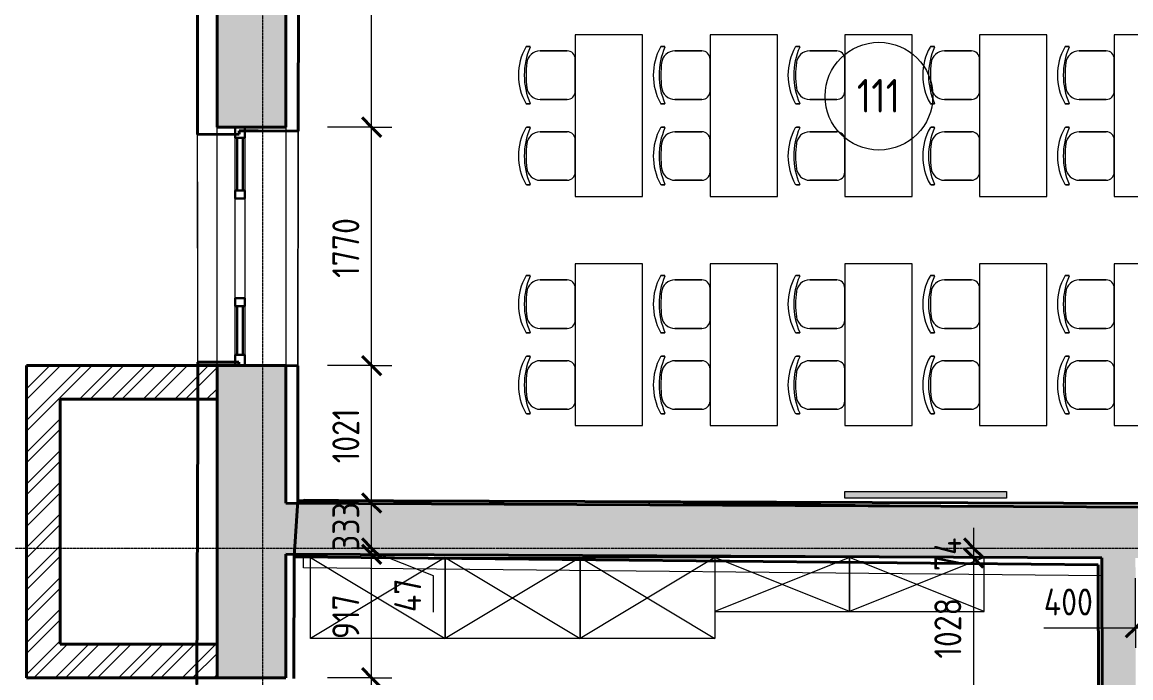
# Model space of a CAD drawing. Header units: millimetres. Extents: x -11886 to 68941, y -8130 to 45506.
# Drawn here: x -7725 to 502, y 35893 to 40761 of the extents above; entities that cross this region are included whole.
import ezdxf

# ---------------------------------------------------------------- set-up
doc = ezdxf.new("R2010")
doc.units = ezdxf.units.MM
doc.linetypes.add('ADSK_Линия сетки', pattern=[25, 20, -2.5, 0, -2.5])
for name, color, linetype, lineweight in [('Витраж', 7, 'Continuous', 18), ('Марки помещений', 7, 'Continuous', 20), ('Оси', 7, 'Continuous', 9), ('Панели витража', 7, 'Continuous', 18), ('Размеры', 7, 'Continuous', 9), ('Размеры-100', 7, 'Continuous', 9), ('Стены', 7, 'Continuous', 18), ('Стены внутренние', 7, 'Continuous', 18), ('Стены наружные', 7, 'Continuous', 18)]:
    doc.layers.add(name, color=color, linetype=linetype, lineweight=lineweight)
for name, color, linetype, lineweight, true_color in [('Линии', 7, 'Continuous', 9, 0x00a600), ('Стены разрез', 7, 'Continuous', 40, 0xbb5389), ('ТХ', 5, 'Continuous', 9, 0x0000ff), ('ТХ 1 этаж_dwg', 7, 'Continuous', 9, 0x767676)]:
    doc.layers.add(name, color=color, linetype=linetype, lineweight=lineweight, true_color=true_color)
doc.styles.add('GOST Common_1', font='GOST_Common.ttf', dxfattribs={"width": 0.9, "height": 200})
doc.styles.add('GOST Common_2', font='GOST_Common.ttf', dxfattribs={"width": 0.9, "height": 250})
doc.dimstyles.new('ADSK_Основной_2_мм_Округление_до_1_мм', dxfattribs={"dimscale": 304.8, "dimtxt": 201.142999, "dimasz": 0.463911, "dimexe": 0.492126, "dimexo": 0.492126, "dimgap": 0.098425, "dimtad": 1, "dimdec": 0, "dimdsep": 46, "dimtxsty": 'GOST Common_1', "dimblk1": 'OBLIQUE', "dimblk2": 'OBLIQUE', "dimsah": 1, "dimcen": 0.09, "dimdle": 0.492126, "dimazin": 2, "dimtfac": 1, "dimtdec": 4, "dimtix": 1, "dimtmove": 0, "dimatfit": 3, "dimfxl": 1, "dimtvp": 1, "dimtolj": 1, "dimtzin": 0, "dimlwd": 20, "dimlwe": 20, "dimarcsym": 2})
doc.dimstyles.new('ADSK_Основной_2_мм_Округление_до_1_мм_1', dxfattribs={"dimscale": 304.8, "dimtxt": 201.142999, "dimasz": 0.463911, "dimexe": 0.492126, "dimexo": 0.492126, "dimgap": 0.098425, "dimtad": 1, "dimdec": 0, "dimdsep": 46, "dimtxsty": 'GOST Common_1', "dimblk1": 'OBLIQUE', "dimblk2": 'OBLIQUE', "dimsah": 1, "dimcen": 0.09, "dimdle": 0.492126, "dimazin": 2, "dimtfac": 1, "dimtdec": 4, "dimtix": 1, "dimtmove": 1, "dimatfit": 3, "dimfxl": 1, "dimtvp": 1, "dimtolj": 1, "dimtzin": 0, "dimlwd": 20, "dimlwe": 20, "dimarcsym": 2})
pattern_1 = [(45, (0, 0), (-117.8655, 117.8655), []), (45, (78.58, 0), (-117.8655, 117.8655), [])]

# ---------------------------------------------------------------- blocks, each defined once
blk = doc.blocks.new('Существующие стены 1 эт - Существующие стены 1 эт-653793-01 План 1-го этажа кладочный')
at = {"layer": 'Стены', "color": 243, "true_color": 0xbb5389}
for p, q in [((-6422, 38211.2), (-6428.6, 43914.1)), ((-6143.8, 39928.2), (-6424, 39927.9)), ((-6422, 38237.4), (-6424, 39927.9)), ((-5974.2, 39952.9), (-6073.8, 39953.1)), ((-5676.7, 39952.5), (-5974.2, 39952.9)), ((-5768.8, 39952.6), (-5676.7, 39952.5)), ((-5676.7, 39952.5), (-5768.8, 39952.6)), ((-5676.7, 39952.5), (-5679.3, 38210.5)), ((-5679.3, 38210.5), (-5676.7, 39952.5)), ((-5676.7, 39952.5), (-5679.3, 38210.5)), ((-6422, 38237.4), (-6143.8, 38237.7)), ((-5679.3, 38210.5), (-5768.8, 38210.7)), ((-5768.8, 38210.7), (-5679.3, 38210.5)), ((-5768.8, 38210.7), (-5679.3, 38210.5)), ((-6421.5, 37806.5), (-6421.7, 37961.2)), ((-6427.8, 36143), (-6421.5, 37806.5)), ((-6438.5, 33281.5), (-6428.7, 35893))]:
    blk.add_line(p, q, dxfattribs=at)
at = {"layer": 'Стены разрез'}
for p, q in [((-6428.6, 43914.1), (-6424, 39927.9)), ((-5676.7, 39952.5), (-5672, 43188.9)), ((-6424, 39927.9), (-6114.2, 39928.2)), ((-5974.2, 39952.9), (-6114.2, 39953.1)), ((-6114.2, 39953.1), (-6114.2, 39928.2)), ((-5676.7, 39952.5), (-5974.2, 39952.9)), ((-6422, 38237.4), (-6116.7, 38237.7)), ((-6422, 38237.4), (-6421.5, 37806.5)), ((-6116.7, 38237.7), (-6116.7, 38211.2)), ((-6116.7, 38211.2), (-5976.7, 38211)), ((-5679.3, 38210.5), (-5976.7, 38211)), ((-5680.7, 37209.2), (-5679.3, 38210.5)), ((-6421.5, 37806.5), (-6428.9, 35843.5)), ((-5706.7, 36790.5), (-5680.7, 37209.2)), ((-5680.7, 37209.2), (-5706.7, 36790.5)), ((-5680.7, 37209.2), (1001.9, 37185.9)), ((-5710.1, 35888.5), (-5706.7, 36790.5)), ((-5706.7, 36790.5), (259.6, 36731)), ((259.6, 36731), (261.9, 35755.1))]:
    blk.add_line(p, q, dxfattribs=at)
blk = doc.blocks.new('Системная панель - _AR_Стекло_40мм_привязка по центру-V24-01 План 1-го этажа кладочный')
at = {"layer": 'Панели витража', "lineweight": 30}
for p, q in [((180, 20), (-180, 20)), ((-180, 20), (-180, -20)), ((180, -20), (180, 20)), ((-180, -20), (180, -20))]:
    blk.add_line(p, q, dxfattribs=at)
blk = doc.blocks.new('Прямоугольный импост - 70х20_60мм-V25-01 План 1-го этажа кладочный')
at = {"layer": 'Витраж', "lineweight": 30}
for p, q in [((-80, 35), (0, 35)), ((-80, -35), (-80, 35)), ((0, 35), (0, -35)), ((0, -35), (-80, -35))]:
    blk.add_line(p, q, dxfattribs=at)
blk = doc.blocks.new('Прямоугольный импост - 70х20_60мм-V26-01 План 1-го этажа кладочный')
at = {"layer": 'Витраж', "lineweight": 30}
for p, q in [((0, 35), (-80, 35)), ((-80, 35), (-80, -35)), ((0, -35), (0, 35)), ((-80, -35), (0, -35))]:
    blk.add_line(p, q, dxfattribs=at)
blk = doc.blocks.new('Системная панель - _AR_Стекло_40мм_привязка по центру-V27-01 План 1-го этажа кладочный')
at = {"layer": 'Панели витража', "lineweight": 30}
for p, q in [((195, 20), (-195, 20)), ((-195, 20), (-195, -20)), ((195, -20), (195, 20)), ((-195, -20), (195, -20))]:
    blk.add_line(p, q, dxfattribs=at)
blk = doc.blocks.new('Прямоугольный импост - 70х60мм-V16-01 План 1-го этажа кладочный')
at = {"layer": 'Витраж'}
for p, q in [((-6006, 11031.9), (-6006, 11391.9)), ((-5936, 11391.9), (-5936, 11031.9))]:
    blk.add_line(p, q, dxfattribs=at)
blk = doc.blocks.new('Прямоугольный импост - 70х60мм-1426887-01 План 1-го этажа кладочный')
at = {"layer": 'Витраж'}
for p, q in [((-6143.8, 27336.3), (-6143.8, 27726.3)), ((-6073.8, 27726.3), (-6073.8, 27336.3))]:
    blk.add_line(p, q, dxfattribs=at)
blk = doc.blocks.new('Прямоугольный импост - 70х60мм-1241994-01 План 1-го этажа кладочный')
at = {"layer": 'Витраж', "lineweight": 30}
for p, q in [((-30, 35), (30, 35)), ((-30, -35), (-30, 35)), ((30, 35), (30, -35)), ((30, -35), (-30, -35))]:
    blk.add_line(p, q, dxfattribs=at)
blk = doc.blocks.new('Прямоугольный импост - 70х60мм-1229542-01 План 1-го этажа кладочный')
at = {"layer": 'Витраж'}
for p, q in [((3738.5, 34637.6), (3738.5, 35377.6)), ((3808.5, 35377.6), (3808.5, 34637.6))]:
    blk.add_line(p, q, dxfattribs=at)
blk = doc.blocks.new('ТХ 1 этаж_dwg_Стул ученич штабелир _5-7-2118368-01 План 1-го этажа кладочный')
at = {"layer": 'ТХ', "color": 253, "true_color": 0xa0a0a0, "flags": 128}
for points in [[(120.1, 0), (-120.1, 0)], [(-179.9, -260.3), (-179.9, -60)], [(180.1, -260.3), (180.1, -60)], [(-213.4, -337.3), (-213.4, -359)], [(213.6, -337.3), (213.6, -359)]]:
    blk.add_lwpolyline(points, close=True, dxfattribs=at)
at = {"layer": 'ТХ', "color": 253, "true_color": 0xa0a0a0}
for centre, radius, start, end in [((-119.9, -60), 60, 90, 180), ((-119.9, -60), 60, 90, 180), ((120.1, -60), 60, 360, 90), ((120.1, -60), 60, 360, 90), ((-79.9, -260.3), 100, 180, 264.25844), ((-79.9, -260.3), 100, 180, 264.25844), ((80.1, -260.3), 100, 275.74156, 0), ((80.1, -260.3), 100, 275.74156, 0), ((-210.4, -337.3), 3, 63.89783, 180), ((-210.4, -337.3), 3, 63.89783, 180), ((-203.4, -359), 10, 180, 238.06825), ((-203.4, -359), 10, 180, 238.06825), ((0.1, 142.3), 520.8, 246.31951, 293.68049), ((0.1, 142.3), 520.8, 246.31951, 293.68049), ((0.1, 9), 430.5, 240.99166, 299.00834), ((0.1, 9), 430.5, 240.99166, 299.00834), ((0.1, 435.5), 800.4, 263.24698, 276.75302), ((0.1, 435.5), 800.4, 263.24698, 276.75302), ((203.6, -359), 10, 301.93175, 0), ((203.6, -359), 10, 301.93175, 0), ((210.6, -337.3), 3, 0, 116.10217), ((210.6, -337.3), 3, 0, 116.10217)]:
    blk.add_arc(centre, radius, start, end, dxfattribs=at)
blk = doc.blocks.new('ТХ 1 этаж_dwg_Стеллаж 400-2118386-01 План 1-го этажа кладочный')
at = {"layer": 'ТХ', "color": 253, "true_color": 0xa0a0a0}
blk.add_line((378633.5, 11230.9), (379633.5, 10830.9), dxfattribs=at)
at = {"layer": 'ТХ', "color": 253, "true_color": 0xa0a0a0, "flags": 128}
blk.add_lwpolyline([(378633.5, 10830.9), (379633.5, 10830.9), (379633.5, 11230.9), (378633.5, 11230.9), (378633.5, 10830.9), (379633.5, 11230.9)], dxfattribs=at)
blk = doc.blocks.new('ТХ 1 этаж_dwg_Стеллаж 600-2118387-01 План 1-го этажа кладочный')
at = {"layer": 'ТХ', "color": 253, "true_color": 0xa0a0a0}
blk.add_line((-38572, 7359.2), (-39572, 6759.2), dxfattribs=at)
at = {"layer": 'ТХ', "color": 253, "true_color": 0xa0a0a0, "flags": 128}
blk.add_lwpolyline([(-39572, 7359.2), (-38572, 7359.2), (-38572, 6759.2), (-39572, 6759.2), (-39572, 7359.2), (-38572, 6759.2)], dxfattribs=at)
blk = doc.blocks.new('ТХ 1 этаж_dwg_A$C3da1b1ea-2118383-01 План 1-го этажа кладочный')
at = {"layer": 'ТХ', "true_color": 0xa0a0a0}
blk.add_hatch(color=253, dxfattribs=at).paths.add_polyline_path([(50, -1200), (50, 0), (0, 0), (0, -1200), (34.9, -1200)])
at = {"layer": 'ТХ', "color": 253, "true_color": 0xa0a0a0, "flags": 128}
blk.add_lwpolyline([(0, 0), (50, 0), (50, -1200), (0, -1200)], close=True, dxfattribs=at)
blk = doc.blocks.new('ТХ 1 этаж_dwg-2084881-01 План 1-го этажа кладочный')
at = {"layer": 'ТХ', "color": 253, "true_color": 0xa0a0a0, "flags": 128}
for points in [[(114880.5, -31405.6), (114880.5, -30205.6), (114380.5, -30205.6), (114380.5, -31405.6)], [(115880.5, -31405.6), (115880.5, -30205.6), (115380.5, -30205.6), (115380.5, -31405.6)], [(116880.5, -31405.6), (116880.5, -30205.6), (116380.5, -30205.6), (116380.5, -31405.6)], [(117880.5, -31405.6), (117880.5, -30205.6), (117380.5, -30205.6), (117380.5, -31405.6)], [(118880.5, -31405.6), (118880.5, -30205.6), (118380.5, -30205.6), (118380.5, -31405.6)], [(114880.5, -33105.6), (114880.5, -31905.6), (114380.5, -31905.6), (114380.5, -33105.6)], [(115880.5, -33105.6), (115880.5, -31905.6), (115380.5, -31905.6), (115380.5, -33105.6)], [(116880.5, -33105.6), (116880.5, -31905.6), (116380.5, -31905.6), (116380.5, -33105.6)], [(117880.5, -33105.6), (117880.5, -31905.6), (117380.5, -31905.6), (117380.5, -33105.6)], [(118880.5, -33105.6), (118880.5, -31905.6), (118380.5, -31905.6), (118380.5, -33105.6)]]:
    blk.add_lwpolyline(points, close=True, dxfattribs=at)
for name, p, rotation in [('ТХ 1 этаж_dwg_Стул ученич штабелир _5-7-2118368-01 План 1-го этажа кладочный', (114380.5, -30505.6), 270), ('ТХ 1 этаж_dwg_Стул ученич штабелир _5-7-2118368-01 План 1-го этажа кладочный', (115380.5, -30505.6), 270), ('ТХ 1 этаж_dwg_Стул ученич штабелир _5-7-2118368-01 План 1-го этажа кладочный', (116380.5, -30505.6), 270), ('ТХ 1 этаж_dwg_Стул ученич штабелир _5-7-2118368-01 План 1-го этажа кладочный', (117380.5, -30505.6), 270), ('ТХ 1 этаж_dwg_Стул ученич штабелир _5-7-2118368-01 План 1-го этажа кладочный', (118380.5, -30505.6), 270), ('ТХ 1 этаж_dwg_Стул ученич штабелир _5-7-2118368-01 План 1-го этажа кладочный', (114380.5, -31105.6), 270), ('ТХ 1 этаж_dwg_Стул ученич штабелир _5-7-2118368-01 План 1-го этажа кладочный', (115380.5, -31105.6), 270), ('ТХ 1 этаж_dwg_Стул ученич штабелир _5-7-2118368-01 План 1-го этажа кладочный', (116380.5, -31105.6), 270), ('ТХ 1 этаж_dwg_Стул ученич штабелир _5-7-2118368-01 План 1-го этажа кладочный', (117380.5, -31105.6), 270), ('ТХ 1 этаж_dwg_Стул ученич штабелир _5-7-2118368-01 План 1-го этажа кладочный', (118380.5, -31105.6), 270), ('ТХ 1 этаж_dwg_Стул ученич штабелир _5-7-2118368-01 План 1-го этажа кладочный', (114380.5, -32205.6), 270), ('ТХ 1 этаж_dwg_Стул ученич штабелир _5-7-2118368-01 План 1-го этажа кладочный', (115380.5, -32205.6), 270), ('ТХ 1 этаж_dwg_Стул ученич штабелир _5-7-2118368-01 План 1-го этажа кладочный', (116380.5, -32205.6), 270), ('ТХ 1 этаж_dwg_Стул ученич штабелир _5-7-2118368-01 План 1-го этажа кладочный', (117380.5, -32205.6), 270), ('ТХ 1 этаж_dwg_Стул ученич штабелир _5-7-2118368-01 План 1-го этажа кладочный', (118380.5, -32205.6), 270), ('ТХ 1 этаж_dwg_Стул ученич штабелир _5-7-2118368-01 План 1-го этажа кладочный', (114380.5, -32805.6), 270), ('ТХ 1 этаж_dwg_Стул ученич штабелир _5-7-2118368-01 План 1-го этажа кладочный', (115380.5, -32805.6), 270), ('ТХ 1 этаж_dwg_Стул ученич штабелир _5-7-2118368-01 План 1-го этажа кладочный', (116380.5, -32805.6), 270), ('ТХ 1 этаж_dwg_Стул ученич штабелир _5-7-2118368-01 План 1-го этажа кладочный', (117380.5, -32805.6), 270), ('ТХ 1 этаж_dwg_Стул ученич штабелир _5-7-2118368-01 План 1-го этажа кладочный', (118380.5, -32805.6), 270), ('ТХ 1 этаж_dwg_A$C3da1b1ea-2118383-01 План 1-го этажа кладочный', (117580.5, -33595.4), 269.9999999999999), ('ТХ 1 этаж_dwg_Стеллаж 400-2118386-01 План 1-го этажа кладочный', (495049.3, -23255.9), 180), ('ТХ 1 этаж_dwg_Стеллаж 400-2118386-01 План 1-го этажа кладочный', (496049.3, -23255.9), 180)]:
    blk.add_blockref(name, p, dxfattribs=dict(rotation=rotation))
for p in [(151987.8, -41446.1), (152987.8, -41446.1), (153987.8, -41446.1)]:
    blk.add_blockref('ТХ 1 этаж_dwg_Стеллаж 600-2118387-01 План 1-го этажа кладочный', p)
blk = doc.blocks.new('ADSK_Марка_Помещение_ОдноЗначение - Номер-247393-01 План 1-го этажа кладочный')
at = {"layer": 'Марки помещений'}
blk.add_circle((0, 0), 4, dxfattribs=at)
blk = doc.blocks.new('DIMBLOCK122-01 План 1-го этажа кладочный')
at = {"layer": 'Размеры-100', "lineweight": 20, "transparency": 16777216}
for p, q in [((536.6, 36264.7), (536.6, 36631.9)), ((936.4, 36264.7), (936.4, 36414.7)), ((-143.9, 36264.7), (251.5, 36264.7)), ((251.5, 36264.7), (736.5, 36264.7)), ((386.6, 36264.7), (936.4, 36264.7)), ((536.6, 36264.7), (536.6, 36114.7)), ((936.4, 36264.7), (936.4, 36214.6))]:
    blk.add_line(p, q, dxfattribs=at)
at = {"layer": 'Размеры-100', "lineweight": 40, "transparency": 16777216}
for p, q in [((536.6, 36264.7), (607.3, 36335.4)), ((936.4, 36264.7), (1007.1, 36335.4)), ((536.6, 36264.7), (465.9, 36194)), ((936.4, 36264.7), (865.7, 36194))]:
    blk.add_line(p, q, dxfattribs=at)
at = {"layer": 'Размеры-100', "color": 0, "lineweight": 20, "transparency": 16777216, "insert": (-143.9, 36556), "char_height": 200, "width": 474.561, "attachment_point": 1, "line_spacing_factor": 1.022761, "style": 'GOST Common_1'}
blk.add_mtext('400', dxfattribs=at)
blk = doc.blocks.new('_Oblique')
at = {"color": 0, "linetype": 'ByBlock', "lineweight": -2}
blk.add_line((-0.5, -0.5), (0.5, 0.5), dxfattribs=at)
blk = doc.blocks.new('DIMBLOCK159-01 План 1-го этажа кладочный')
at = {"layer": 'Размеры-100', "lineweight": 40, "transparency": 16777216}
for p, q in [((-5132.1, 35893), (-5202.8, 35963.7)), ((-5132.1, 35893), (-5061.4, 35822.3)), ((-5132.1, 34123), (-5202.8, 34193.7)), ((-5132.1, 34123), (-5061.4, 34052.3))]:
    blk.add_line(p, q, dxfattribs=at)
at = {"layer": 'Размеры-100', "lineweight": 20, "transparency": 16777216}
for p, q in [((-5132.1, 35893), (-5458.8, 35893)), ((-5132.1, 34123), (-5132.1, 35893)), ((-5132.1, 35893), (-4982.1, 35893)), ((-5132.1, 34123), (-5458.8, 34123)), ((-5132.1, 34123), (-4982.1, 34123))]:
    blk.add_line(p, q, dxfattribs=at)
at = {"layer": 'Размеры-100', "color": 0, "lineweight": 20, "transparency": 16777216, "insert": (-5423.5, 34774.5), "char_height": 200, "width": 560.473, "attachment_point": 1, "rotation": 90, "line_spacing_factor": 1.022761, "style": 'GOST Common_1'}
blk.add_mtext('1770', dxfattribs=at)
blk = doc.blocks.new('DIMBLOCK160-01 План 1-го этажа кладочный')
at = {"layer": 'Размеры-100', "lineweight": 40, "transparency": 16777216}
for p, q in [((-5132.1, 36810.2), (-5202.8, 36880.9)), ((-5132.1, 36810.2), (-5061.4, 36739.5)), ((-5132.1, 35893), (-5202.8, 35963.7)), ((-5132.1, 35893), (-5061.4, 35822.3))]:
    blk.add_line(p, q, dxfattribs=at)
at = {"layer": 'Размеры-100', "lineweight": 20, "transparency": 16777216}
for p, q in [((-5132.1, 36810.2), (-5618.8, 36810.2)), ((-5132.1, 35893), (-5132.1, 36810.2)), ((-5132.1, 36810.2), (-4982.1, 36810.2)), ((-5132.1, 35893), (-5458.8, 35893)), ((-5132.1, 35893), (-4982.1, 35893))]:
    blk.add_line(p, q, dxfattribs=at)
at = {"layer": 'Размеры-100', "color": 0, "lineweight": 20, "transparency": 16777216, "insert": (-5423.5, 36181.1), "char_height": 200, "width": 409.104, "attachment_point": 1, "rotation": 90, "line_spacing_factor": 1.022761, "style": 'GOST Common_1'}
blk.add_mtext('917', dxfattribs=at)
blk = doc.blocks.new('DIMBLOCK161-01 План 1-го этажа кладочный')
at = {"layer": 'Размеры-100', "lineweight": 40, "transparency": 16777216}
for p, q in [((-5132.1, 36856.8), (-5202.8, 36927.5)), ((-5132.1, 36810.2), (-5202.8, 36880.9)), ((-5132.1, 36856.8), (-5061.4, 36786.1)), ((-5132.1, 36810.2), (-5061.4, 36739.5))]:
    blk.add_line(p, q, dxfattribs=at)
at = {"layer": 'Размеры-100', "lineweight": 20, "transparency": 16777216}
for p, q in [((-5132.1, 36810.2), (-5618.8, 36810.2)), ((-5132.1, 36856.8), (-5282.1, 36856.8)), ((-5132.1, 36810.2), (-5132.1, 36856.8)), ((-5132.1, 36856.8), (-5082.1, 36856.8)), ((-4672.9, 36650.2), (-5132.1, 36833.5)), ((-5132.1, 36810.2), (-4982.1, 36810.2)), ((-4672.9, 36380.9), (-4672.9, 36650.2))]:
    blk.add_line(p, q, dxfattribs=at)
at = {"layer": 'Размеры-100', "color": 0, "lineweight": 20, "transparency": 16777216, "insert": (-4964.3, 36380.9), "char_height": 200, "width": 323.192, "attachment_point": 1, "rotation": 90, "line_spacing_factor": 1.022761, "style": 'GOST Common_1'}
blk.add_mtext('47', dxfattribs=at)
blk = doc.blocks.new('DIMBLOCK162-01 План 1-го этажа кладочный')
at = {"layer": 'Размеры-100', "lineweight": 20, "transparency": 16777216}
for p, q in [((-5132.1, 37190.2), (-5618.8, 37190.2)), ((-5132.1, 36856.8), (-5132.1, 37190.2)), ((-5132.1, 37190.2), (-4982.1, 37190.2)), ((-5132.1, 36856.8), (-5282.1, 36856.8)), ((-5132.1, 36856.8), (-5082.1, 36856.8))]:
    blk.add_line(p, q, dxfattribs=at)
at = {"layer": 'Размеры-100', "lineweight": 40, "transparency": 16777216}
for p, q in [((-5132.1, 37190.2), (-5202.8, 37260.9)), ((-5132.1, 37190.2), (-5061.4, 37119.5)), ((-5132.1, 36856.8), (-5202.8, 36927.5)), ((-5132.1, 36856.8), (-5061.4, 36786.1))]:
    blk.add_line(p, q, dxfattribs=at)
at = {"layer": 'Размеры-100', "color": 0, "lineweight": 20, "transparency": 16777216, "insert": (-5423.5, 36834.3), "char_height": 200, "width": 454.106, "attachment_point": 1, "rotation": 90, "line_spacing_factor": 1.022761, "style": 'GOST Common_1'}
blk.add_mtext('333', dxfattribs=at)
blk = doc.blocks.new('DIMBLOCK163-01 План 1-го этажа кладочный')
at = {"layer": 'Размеры-100', "lineweight": 40, "transparency": 16777216}
for p, q in [((-5132.1, 38211.2), (-5202.8, 38281.9)), ((-5132.1, 38211.2), (-5061.4, 38140.5)), ((-5132.1, 37190.2), (-5202.8, 37260.9)), ((-5132.1, 37190.2), (-5061.4, 37119.5))]:
    blk.add_line(p, q, dxfattribs=at)
at = {"layer": 'Размеры-100', "lineweight": 20, "transparency": 16777216}
for p, q in [((-5132.1, 38211.2), (-5458.8, 38211.2)), ((-5132.1, 37190.2), (-5132.1, 38211.2)), ((-5132.1, 38211.2), (-4982.1, 38211.2)), ((-5132.1, 37190.2), (-5618.8, 37190.2)), ((-5132.1, 37190.2), (-4982.1, 37190.2))]:
    blk.add_line(p, q, dxfattribs=at)
at = {"layer": 'Размеры-100', "color": 0, "lineweight": 20, "transparency": 16777216, "insert": (-5423.5, 37485.9), "char_height": 200, "width": 515.472, "attachment_point": 1, "rotation": 90, "line_spacing_factor": 1.022761, "style": 'GOST Common_1'}
blk.add_mtext('1021', dxfattribs=at)
blk = doc.blocks.new('DIMBLOCK164-01 План 1-го этажа кладочный')
at = {"layer": 'Размеры-100', "lineweight": 40, "transparency": 16777216}
for p, q in [((-5132.1, 39981.2), (-5202.8, 40051.9)), ((-5132.1, 39981.2), (-5061.4, 39910.5)), ((-5132.1, 38211.2), (-5202.8, 38281.9)), ((-5132.1, 38211.2), (-5061.4, 38140.5))]:
    blk.add_line(p, q, dxfattribs=at)
at = {"layer": 'Размеры-100', "lineweight": 20, "transparency": 16777216}
for p, q in [((-5132.1, 39981.2), (-5458.8, 39981.2)), ((-5132.1, 38211.2), (-5132.1, 39981.2)), ((-5132.1, 39981.2), (-4982.1, 39981.2)), ((-5132.1, 38211.2), (-5458.8, 38211.2)), ((-5132.1, 38211.2), (-4982.1, 38211.2))]:
    blk.add_line(p, q, dxfattribs=at)
at = {"layer": 'Размеры-100', "color": 0, "lineweight": 20, "transparency": 16777216, "insert": (-5423.5, 38862.6), "char_height": 200, "width": 560.473, "attachment_point": 1, "rotation": 90, "line_spacing_factor": 1.022761, "style": 'GOST Common_1'}
blk.add_mtext('1770', dxfattribs=at)
blk = doc.blocks.new('DIMBLOCK165-01 План 1-го этажа кладочный')
at = {"layer": 'Размеры-100', "lineweight": 40, "transparency": 16777216}
for p, q in [((-5132.1, 43218.9), (-5202.8, 43289.6)), ((-5132.1, 43218.9), (-5061.4, 43148.2)), ((-5132.1, 39981.2), (-5202.8, 40051.9)), ((-5132.1, 39981.2), (-5061.4, 39910.5))]:
    blk.add_line(p, q, dxfattribs=at)
at = {"layer": 'Размеры-100', "lineweight": 20, "transparency": 16777216}
for p, q in [((-5132.1, 43218.9), (-5282.1, 43218.9)), ((-5132.1, 39981.2), (-5132.1, 43218.9)), ((-5132.1, 43218.9), (-5082.1, 43218.9)), ((-5132.1, 39981.2), (-5458.8, 39981.2)), ((-5132.1, 39981.2), (-4982.1, 39981.2))]:
    blk.add_line(p, q, dxfattribs=at)
at = {"layer": 'Размеры-100', "color": 0, "lineweight": 20, "transparency": 16777216, "insert": (-5423.5, 41347.7), "char_height": 200, "width": 605.475, "attachment_point": 1, "rotation": 90, "line_spacing_factor": 1.022761, "style": 'GOST Common_1'}
blk.add_mtext('3238', dxfattribs=at)
blk = doc.blocks.new('DIMBLOCK167-01 План 1-го этажа кладочный')
at = {"layer": 'Размеры-100', "lineweight": 20, "transparency": 16777216}
for p, q in [((-664.5, 37006.8), (-664.5, 36783)), ((-664.5, 36783), (-814.5, 36783)), ((-664.5, 36856.8), (-714.5, 36856.8)), ((-664.5, 36856.8), (-514.5, 36856.8)), ((-664.5, 36783), (136.6, 36783))]:
    blk.add_line(p, q, dxfattribs=at)
at = {"layer": 'Размеры-100', "lineweight": 40, "transparency": 16777216}
for p, q in [((-664.5, 36856.8), (-735.2, 36927.5)), ((-664.5, 36783), (-735.2, 36853.7)), ((-664.5, 36856.8), (-593.8, 36786.1)), ((-664.5, 36783), (-593.8, 36712.3))]:
    blk.add_line(p, q, dxfattribs=at)
at = {"layer": 'Размеры-100', "color": 0, "lineweight": 20, "transparency": 16777216, "insert": (-955.9, 36685.2), "char_height": 200, "width": 323.192, "attachment_point": 1, "rotation": 90, "line_spacing_factor": 1.022761, "style": 'GOST Common_1'}
blk.add_mtext('74', dxfattribs=at)
blk = doc.blocks.new('DIMBLOCK168-01 План 1-го этажа кладочный')
at = {"layer": 'Размеры-100', "lineweight": 20, "transparency": 16777216}
for p, q in [((-664.5, 36783), (-814.5, 36783)), ((-664.5, 36783), (-664.5, 35755.2)), ((-664.5, 36783), (136.6, 36783)), ((-664.5, 35755.2), (-814.5, 35755.2)), ((-664.5, 35755.2), (138.2, 35755.2))]:
    blk.add_line(p, q, dxfattribs=at)
at = {"layer": 'Размеры-100', "lineweight": 40, "transparency": 16777216}
for p, q in [((-664.5, 36783), (-735.2, 36853.7)), ((-664.5, 36783), (-593.8, 36712.3)), ((-664.5, 35755.2), (-735.2, 35825.9)), ((-664.5, 35755.2), (-593.8, 35684.5))]:
    blk.add_line(p, q, dxfattribs=at)
at = {"layer": 'Размеры-100', "color": 0, "lineweight": 20, "transparency": 16777216, "insert": (-955.9, 36035.6), "char_height": 200, "width": 560.473, "attachment_point": 1, "rotation": 90, "line_spacing_factor": 1.022761, "style": 'GOST Common_1'}
blk.add_mtext('1028', dxfattribs=at)

msp = doc.modelspace()

# ---------------------------------------------------------------- hatches: boundary and pattern name
at = {"layer": 'Стены внутренние', "true_color": 0xc0c0c0}
h = msp.add_hatch(color=9, dxfattribs=at)
h.paths.add_polyline_path([(3433.5, 36768.9), (3433.5, 37148.9), (2576.1, 37152.7), (2574.6, 36772.7), (3392.5, 36769.1)])
h.paths.add_polyline_path([(1074.4, 36779.5), (1076.2, 37159.5), (-5768.8, 37190.2), (-5768.8, 36810.2), (1047, 36779.6)])
h = msp.add_hatch(color=9, dxfattribs=at)
h.paths.add_polyline_path([(559.1, 20921), (561, 20921), (559.1, 22167.8), (309.1, 22167.4), (311, 20921), (336.7, 20921)])
h.paths.add_polyline_path([(307, 23528.6), (557, 23529), (554.5, 25125.6), (304.5, 25125.2), (307, 23528.6)])
h.paths.add_polyline_path([(302.2, 26625.2), (552.2, 26625.6), (539.9, 34625.6), (289.9, 34625.2), (302.2, 26625.6)])
h.paths.add_polyline_path([(288.2, 35755.2), (538.2, 35755.6), (536.6, 36781.9), (286.6, 36781.9), (288, 35839.2)])
at = {"layer": 'Стены наружные', "true_color": 0xc0c0c0}
h = msp.add_hatch(color=9, dxfattribs=at)
h.paths.add_polyline_path([(-5801.7, 20921), (-5768.8, 20921), (-5768.8, 22851.8), (-6278.8, 22851.8), (-6278.8, 20921), (-5803.1, 20921)])
h.paths.add_polyline_path([(-5801.7, 23821.8), (-5768.8, 23821.8), (-5768.8, 26036.3), (-6278.8, 26036.3), (-6278.8, 23821.8), (-5850.4, 23821.8)])
h.paths.add_polyline_path([(-6278.8, 27806.3), (-5768.8, 27806.3), (-5768.8, 30076.5), (-6278.8, 30076.5), (-6278.8, 27974.3)])
h.paths.add_polyline_path([(-5881.4, 30846.5), (-5768.8, 30846.5), (-5768.8, 31090.2), (-6278.8, 31090.2), (-6278.8, 30846.5), (-5998.9, 30846.5)])
h.paths.add_polyline_path([(-5842.2, 31860.2), (-5768.8, 31860.2), (-5768.8, 34123), (-6278.8, 34123), (-6278.8, 31860.2)])
h.paths.add_polyline_path([(-6130, 35893), (-5768.8, 35893), (-5768.8, 38211.2), (-6278.8, 38211.2), (-6278.8, 35893)])
h.paths.add_polyline_path([(-6110.4, 39981.2), (-5768.8, 39981.3), (-5768.8, 43218.9), (-6278.8, 43218.9), (-6278.8, 39981.2)])
at = {"layer": 'Стены наружные', "lineweight": 9}
h = msp.add_hatch(dxfattribs=at)
h.set_pattern_fill('FP_1', color=256, style=0, pattern_type=2)
h.set_pattern_definition(pattern_1)
h.paths.add_polyline_path([(-7693.5, 36143), (-7443.5, 36143), (-7443.5, 38211.2), (-7693.5, 38211.2), (-7693.5, 36661.3)])
h = msp.add_hatch(dxfattribs=at)
h.set_pattern_fill('FP_1', color=256, style=0, pattern_type=2)
h.set_pattern_definition(pattern_1)
h.paths.add_polyline_path([(-6278.8, 37961.2), (-6278.8, 38211.2), (-7443.5, 38211.2), (-7443.5, 37961.2), (-6421.5, 37961.2)])
h = msp.add_hatch(dxfattribs=at)
h.set_pattern_fill('FP_1', color=256, style=0, pattern_type=2)
h.set_pattern_definition(pattern_1)
h.paths.add_polyline_path([(-6391.1, 35893), (-6278.8, 35893), (-6278.8, 36143), (-7693.5, 36143), (-7693.5, 35893), (-6428.7, 35893)])

# ---------------------------------------------------------------- linework, layer by layer
at = {"layer": 'Линии', "color": 8, "lineweight": 18, "true_color": 0x808080}
for p, q in [((-5632.9, 37189.6), (-5632.6, 37219)), ((-5632.6, 37219), (-10.5, 37164.3)), ((-5637.5, 36709), (-5636.6, 36809.6)), ((286.8, 36651.4), (-5637.5, 36709))]:
    msp.add_line(p, q, dxfattribs=at)
at = {"layer": 'Оси', "linetype": 'ADSK_Линия сетки'}
for p, q in [((-5940.1, -7330.4), (-5940.1, 44421.9)), ((-11086.2, 36856.8), (57141.7, 36856.8))]:
    msp.add_line(p, q, dxfattribs=at)
at = {"layer": 'Стены внутренние', "lineweight": 40}
for p, q in [((1076.2, 37159.5), (-5768.8, 37190.2)), ((-5768.8, 36810.2), (286.6, 36783)), ((286.6, 36783), (288.2, 35755.2))]:
    msp.add_line(p, q, dxfattribs=at)
at = {"layer": 'Стены наружные', "lineweight": 40}
for p, q in [((-6278.8, 43728.9), (-6278.8, 39981.2)), ((-5768.8, 39981.2), (-5768.8, 43218.9)), ((-6278.8, 39981.2), (-5768.8, 39981.2)), ((-7693.5, 38211.2), (-7693.5, 35893)), ((-5768.8, 38211.2), (-7693.5, 38211.2)), ((-6278.8, 38211.2), (-6278.8, 35893)), ((-5768.8, 37190.2), (-5768.8, 38211.2)), ((-7443.5, 36143), (-7443.5, 37961.2)), ((-7443.5, 37961.2), (-6278.8, 37961.2)), ((-5768.8, 35893), (-5768.8, 36810.2)), ((-6278.8, 36143), (-7443.5, 36143)), ((-7693.5, 35893), (-5768.8, 35893))]:
    msp.add_line(p, q, dxfattribs=at)
at = {"layer": 'Стены наружные'}
for p, q in [((-6278.8, 38211.2), (-6278.8, 39981.2)), ((-5768.8, 39981.2), (-5768.8, 38211.2))]:
    msp.add_line(p, q, dxfattribs=at)

# ---------------------------------------------------------------- block references
at = {"layer": 'Витраж', "extrusion": (0, 0, -1), "rotation": 90.00000000000007}
for name, p in [('Прямоугольный импост - 70х20_60мм-V25-01 План 1-го этажа кладочный', (6108.8, 39981.2)), ('Прямоугольный импост - 70х60мм-1241994-01 План 1-го этажа кладочный', (6108.8, 39481.2)), ('Прямоугольный импост - 70х60мм-1241994-01 План 1-го этажа кладочный', (6108.8, 38681.2))]:
    msp.add_blockref(name, p, dxfattribs=at)
at = {"layer": 'Витраж'}
for name, p in [('Прямоугольный импост - 70х60мм-1426887-01 План 1-го этажа кладочный', (0, 12174.8)), ('Прямоугольный импост - 70х60мм-V16-01 План 1-го этажа кладочный', (-137.7, 27259.2))]:
    msp.add_blockref(name, p, dxfattribs=at)
for name, p, rotation in [('Прямоугольный импост - 70х60мм-1229542-01 План 1-го этажа кладочный', (-2335.3, 74088.8), 180), ('Прямоугольный импост - 70х20_60мм-V26-01 План 1-го этажа кладочный', (-6108.8, 38211.2), 269.9999999999999)]:
    msp.add_blockref(name, p, dxfattribs=dict(at, rotation=rotation))
at = {"layer": 'Марки помещений', "xscale": 99.99999999999993, "yscale": 99.99999999999993, "zscale": 99.99999999999993}
msp.add_blockref('ADSK_Марка_Помещение_ОдноЗначение - Номер-247393-01 План 1-го этажа кладочный', (-1366.8, 40211.6), dxfattribs=at)
at = {"layer": 'Панели витража', "rotation": 89.99999999999993}
for name, p in [('Системная панель - _AR_Стекло_40мм_привязка по центру-V27-01 План 1-го этажа кладочный', (-6108.8, 39706.2)), ('Системная панель - _AR_Стекло_40мм_привязка по центру-V24-01 План 1-го этажа кладочный', (-6108.8, 38471.2))]:
    msp.add_blockref(name, p, dxfattribs=at)
at = {"layer": 'Стены разрез'}
msp.add_blockref('Существующие стены 1 эт - Существующие стены 1 эт-653793-01 План 1-го этажа кладочный', (0, 0), dxfattribs=at)
at = {"layer": 'ТХ 1 этаж_dwg', "color": 253, "true_color": 0xa0a0a0}
msp.add_blockref('ТХ 1 этаж_dwg-2084881-01 План 1-го этажа кладочный', (-118001.2, 70872.8), dxfattribs=at)

# ---------------------------------------------------------------- texts
at = {"layer": 'Марки помещений', "lineweight": 9, "insert": (-1531.5, 40339.3), "char_height": 250, "width": 411.266, "attachment_point": 1, "style": 'GOST Common_2'}
msp.add_mtext('111', dxfattribs=at)

# ---------------------------------------------------------------- dimensions: what is measured, and where the dimension line sits
at = {"layer": 'Размеры', "lineweight": 20}
for base, p1, p2, override, picture, middle in [((-5132.1, 43218.9), (-5608.8, 39981.2), (-5232.1, 43218.9), {"dimpost": '<>', "dimfxl": 3259.529244}, 'DIMBLOCK165-01 План 1-го этажа кладочный', (-5262.1, 41600)), ((-5132.1, 39981.2), (-5608.8, 38211.2), (-5608.8, 39981.2), {"dimpost": '<>', "dimfxl": 1770}, 'DIMBLOCK164-01 План 1-го этажа кладочный', (-5262.1, 39096.2)), ((-5132.1, 38211.2), (-5768.8, 37190.2), (-5608.8, 38211.2), {"dimpost": '<>', "dimfxl": 1033.449064}, 'DIMBLOCK163-01 План 1-го этажа кладочный', (-5262.1, 37700.7)), ((-5132.1, 37190.2), (-5232.1, 36856.8), (-5768.8, 37190.2), {"dimpost": '<>', "dimfxl": 631.77353}, 'DIMBLOCK162-01 План 1-го этажа кладочный', (-5262.1, 37023.5)), ((-664.5, 36783), (-564.5, 36856.8), (286.6, 36783), {"dimpost": '<>', "dimfxl": 854.292178}, 'DIMBLOCK167-01 План 1-го этажа кладочный', (-794.5, 36819.9)), ((-5132.1, 36810.2), (-5608.8, 35893), (-5768.8, 36810.2), {"dimpost": '<>', "dimfxl": 931.004153}, 'DIMBLOCK160-01 План 1-го этажа кладочный', (-5262.1, 36351.6)), ((-664.5, 35755.2), (286.6, 36783), (288.2, 35755.2), {"dimpost": '<>', "dimfxl": 1027.82343}, 'DIMBLOCK168-01 План 1-го этажа кладочный', (-794.5, 36269.1)), ((-5132.1, 35893), (-5608.8, 34123), (-5608.8, 35893), {"dimpost": '<>', "dimfxl": 1770}, 'DIMBLOCK159-01 План 1-го этажа кладочный', (-5262.1, 35008))]:
    dim = msp.add_linear_dim(base=base, p1=p1, p2=p2, angle=90, dimstyle='ADSK_Основной_2_мм_Округление_до_1_мм', override=override, dxfattribs=at)
    dim.commit()
    dim.dimension.update_dxf_attribs({"geometry": picture, "text_midpoint": middle})
dim = msp.add_linear_dim(base=(-5132.1, 36856.8), p1=(-5768.8, 36810.2), p2=(-5232.1, 36856.8), angle=90, dimstyle='ADSK_Основной_2_мм_Округление_до_1_мм_1', override={"dimpost": '<>', "dimfxl": 538.661974}, dxfattribs=at)
dim.commit()
dim.dimension.update_dxf_attribs({"geometry": 'DIMBLOCK161-01 План 1-го этажа кладочный', "text_midpoint": (-4830.9, 36542.5), "dimtype": 160, "text_rotation": 90})
dim = msp.add_linear_dim(base=(936.4, 36264.7), p1=(536.6, 36781.9), p2=(936.4, 36364.6), dimstyle='ADSK_Основной_2_мм_Округление_до_1_мм_1', override={"dimpost": '<>', "dimfxl": 577.862282}, dxfattribs=at)
dim.commit()
dim.dimension.update_dxf_attribs({"geometry": 'DIMBLOCK122-01 План 1-го этажа кладочный', "text_midpoint": (93.3, 36422.7), "dimtype": 160})

doc.saveas('drawing.dxf')
